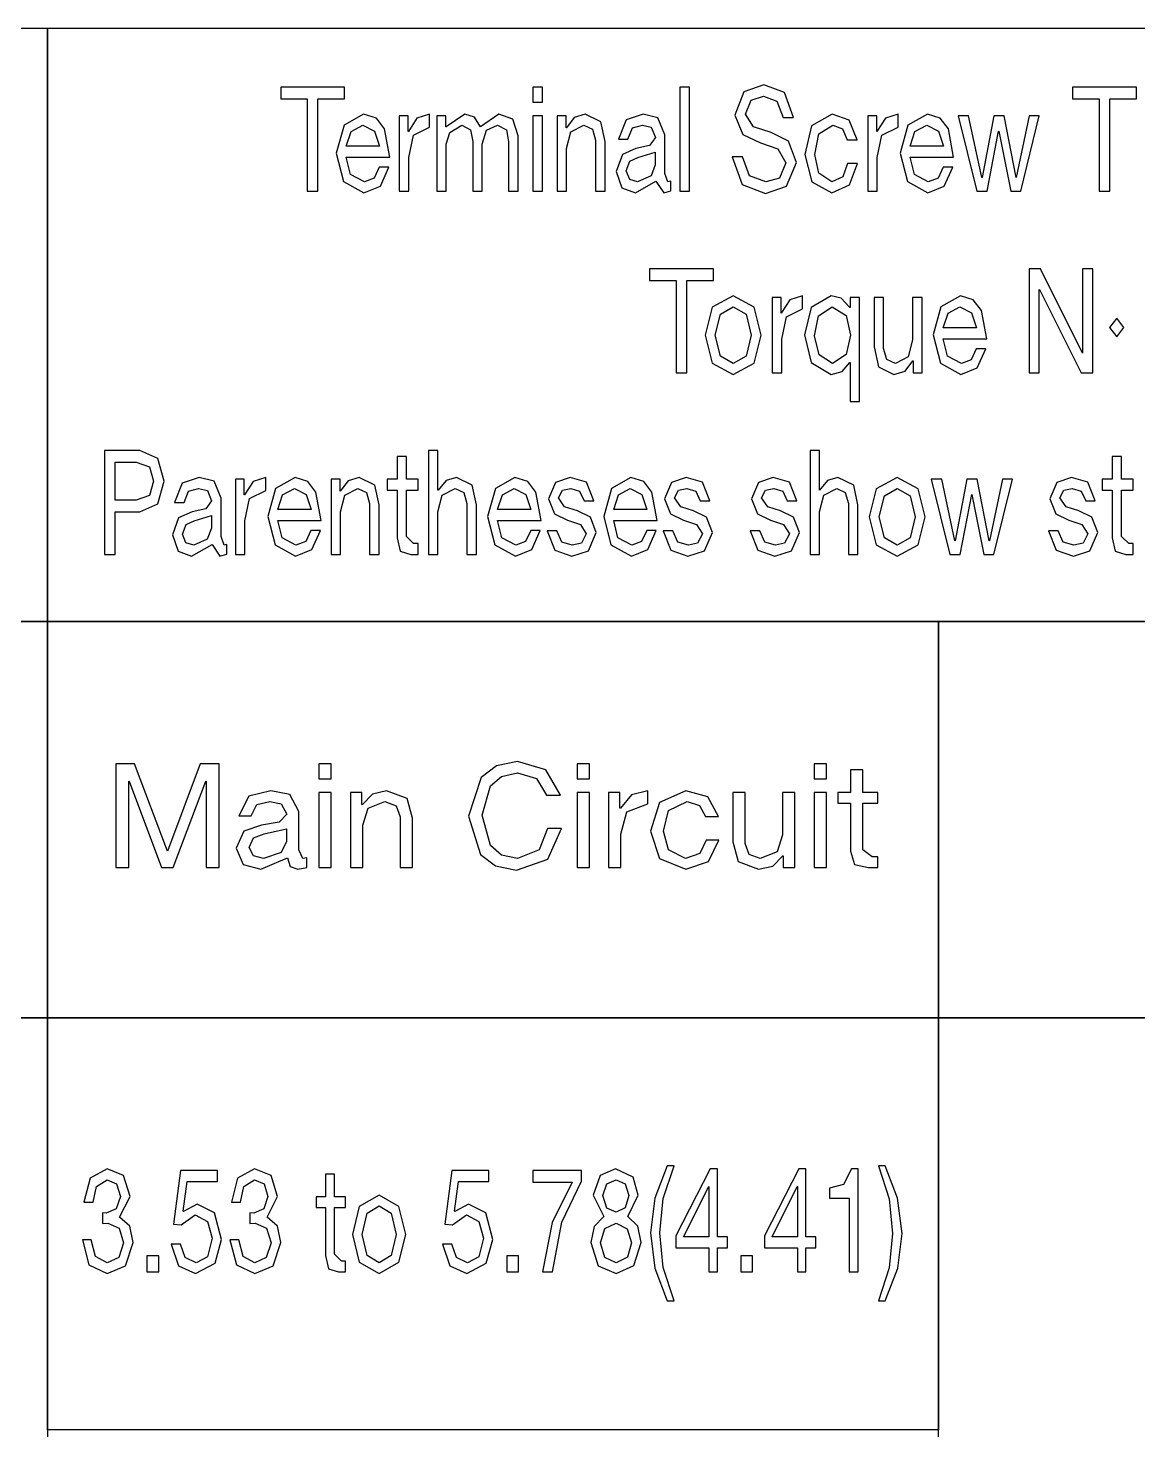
# Model space of a CAD drawing. Extents: x -212 to 220, y 7 to 294.
# Drawn here: x 157.04 to 178.59, y 120.68 to 147.9 of the extents above; entities that cross this region are included whole.
import ezdxf

# ---------------------------------------------------------------- set-up
doc = ezdxf.new("R2010")
doc.units = 0

msp = doc.modelspace()

# ---------------------------------------------------------------- linework, layer by layer
at = {"layer": '1'}
for p, q in [((122.817549, 147.898229), (157.417564, 147.898229)), ((140.118, 147.898), (157.417831, 147.898)), ((157.417564, 147.898229), (157.417564, 136.37618)), ((157.417564, 147.898229), (192.017579, 147.898229)), ((157.417564, 136.37618), (157.417564, 147.898229)), ((157.418, 147.898), (174.717831, 147.898)), ((174.718, 147.898), (192.017831, 147.898)), ((157.418, 144.076), (157.418, 147.810145)), ((163.184593, 146.751071), (161.944362, 146.751071)), ((161.944362, 146.751071), (161.944362, 146.523694)), ((163.184593, 146.523694), (163.184593, 146.751071)), ((167.025177, 146.751071), (166.839143, 146.751071)), ((166.839143, 146.751071), (166.839143, 146.457548)), ((167.025177, 146.457548), (167.025177, 146.751071)), ((169.882878, 146.751071), (169.696843, 146.751071)), ((169.696843, 146.751071), (169.696843, 144.733622)), ((169.882878, 144.733622), (169.882878, 146.751071)), ((171.324647, 146.796546), (170.938108, 146.656503)), ((171.725139, 146.6441), (171.324647, 146.796546)), ((178.557265, 146.751071), (177.317033, 146.751071)), ((177.317033, 146.751071), (177.317033, 146.523694)), ((178.557265, 146.523694), (178.557265, 146.751071)), ((161.944362, 146.523694), (162.461125, 146.523694)), ((162.461125, 146.523694), (162.461125, 144.733622)), ((162.66783, 144.733622), (162.66783, 146.523694)), ((162.66783, 146.523694), (163.184593, 146.523694)), ((166.839143, 146.457548), (167.025177, 146.457548)), ((170.938108, 146.656503), (170.762409, 146.209501)), ((170.969114, 146.226038), (171.077634, 146.498889)), ((171.077634, 146.498889), (171.316379, 146.573304)), ((171.316379, 146.573304), (171.579928, 146.475118)), ((171.579928, 146.475118), (171.700851, 146.159892)), ((171.899288, 146.159892), (171.725139, 146.6441)), ((177.317033, 146.523694), (177.833796, 146.523694)), ((177.833796, 146.523694), (177.833796, 144.733622)), ((178.040501, 144.733622), (178.040501, 146.523694)), ((178.040501, 146.523694), (178.557265, 146.523694)), ((163.553562, 146.226038), (163.174258, 146.010547)), ((163.801609, 146.145552), (163.553562, 146.226038)), ((164.418624, 146.192965), (164.244991, 146.192965)), ((164.244991, 146.192965), (164.244991, 144.733622)), ((164.418624, 145.88704), (164.418624, 146.192965)), ((164.836169, 146.226038), (164.589156, 146.146456)), ((164.836169, 145.973857), (164.836169, 146.226038)), ((165.151394, 146.192965), (164.977762, 146.192965)), ((164.977762, 146.192965), (164.977762, 144.733622)), ((165.151394, 145.977991), (165.151394, 146.192965)), ((165.519329, 146.226038), (165.155528, 145.977991)), ((165.706398, 146.168677), (165.519329, 146.226038)), ((166.180786, 146.226038), (165.825253, 145.977991)), ((166.450537, 146.128369), (166.180786, 146.226038)), ((167.025177, 146.192965), (166.839143, 146.192965)), ((166.839143, 146.192965), (166.839143, 144.733622)), ((167.025177, 144.733622), (167.025177, 146.192965)), ((167.487163, 146.192965), (167.313531, 146.192965)), ((167.313531, 146.192965), (167.313531, 144.733622)), ((167.487163, 145.961455), (167.487163, 146.192965)), ((167.855099, 146.226038), (167.642193, 146.161959)), ((168.161023, 146.07721), (167.855099, 146.226038)), ((168.980609, 146.226038), (168.650914, 146.118551)), ((169.267413, 146.154208), (168.980609, 146.226038)), ((170.762409, 146.209501), (170.918988, 145.829163)), ((171.124143, 145.981608), (170.969114, 146.226038)), ((172.650661, 146.226038), (172.252754, 145.999695)), ((172.97984, 146.106149), (172.650661, 146.226038)), ((173.515723, 146.192965), (173.342091, 146.192965)), ((173.342091, 146.192965), (173.342091, 144.733622)), ((173.515723, 145.88704), (173.515723, 146.192965)), ((173.933268, 146.226038), (173.686255, 146.146456)), ((173.933268, 145.973857), (173.933268, 146.226038)), ((174.501707, 146.226038), (174.122403, 146.010547)), ((174.749753, 146.145552), (174.501707, 146.226038)), ((175.300623, 146.192965), (175.098052, 146.192965)), ((175.098052, 146.192965), (175.457719, 144.733622)), ((175.556937, 144.998206), (175.300623, 146.192965)), ((175.788447, 146.192965), (175.561071, 144.998206)), ((175.991018, 146.192965), (175.788447, 146.192965)), ((176.222528, 144.998206), (175.991018, 146.192965)), ((176.478843, 146.192965), (176.226663, 144.998206)), ((176.313479, 144.733622), (176.673146, 146.192965)), ((176.673146, 146.192965), (176.478843, 146.192965)), ((163.174258, 146.010547), (163.024397, 145.469495)), ((163.311717, 145.892208), (163.54116, 146.015198)), ((163.54116, 146.015198), (163.767502, 145.895309)), ((163.959738, 145.941818), (163.801609, 146.145552)), ((164.062057, 145.390947), (163.959738, 145.941818)), ((164.589156, 146.146456), (164.422758, 145.88704)), ((164.521977, 145.817794), (164.836169, 145.973857)), ((165.155528, 145.977991), (165.151394, 145.977991)), ((165.228392, 145.871021), (165.461452, 146.015198)), ((165.461452, 146.015198), (165.628883, 145.923731)), ((165.628883, 145.923731), (165.672291, 145.692737)), ((165.825253, 145.977991), (165.706398, 146.168677)), ((165.858326, 145.643128), (165.938425, 145.914429)), ((165.938425, 145.914429), (166.151848, 146.015198)), ((166.151848, 146.015198), (166.325997, 145.92063)), ((166.325997, 145.92063), (166.366821, 145.692737)), ((166.552856, 145.804358), (166.450537, 146.128369)), ((167.491298, 145.961455), (167.487163, 145.961455)), ((167.642193, 146.161959), (167.491298, 145.961455)), ((167.579148, 145.884973), (167.830294, 146.015198)), ((167.830294, 146.015198), (167.996692, 145.9351)), ((167.996692, 145.9351), (168.05767, 145.721676)), ((168.243705, 145.692737), (168.161023, 146.07721)), ((168.650914, 146.118551), (168.501053, 145.738212)), ((168.687088, 145.738212), (168.771837, 145.95732)), ((168.771837, 145.95732), (168.968207, 146.015198)), ((168.968207, 146.015198), (169.137705, 145.972307)), ((169.137705, 145.972307), (169.220387, 145.771285)), ((169.402288, 145.825029), (169.267413, 146.154208)), ((171.465207, 145.870504), (171.124143, 145.981608)), ((171.700851, 146.159892), (171.899288, 146.159892)), ((172.252754, 145.999695), (172.121496, 145.44469)), ((172.390729, 145.841565), (172.667198, 146.015198)), ((172.667198, 146.015198), (172.852199, 145.938717)), ((172.852199, 145.938717), (172.944183, 145.72581)), ((173.138486, 145.72581), (172.97984, 146.106149)), ((173.686255, 146.146456), (173.519857, 145.88704)), ((173.619076, 145.817794), (173.933268, 145.973857)), ((174.122403, 146.010547), (173.972542, 145.469495)), ((174.259862, 145.892208), (174.489305, 146.015198)), ((174.489305, 146.015198), (174.715647, 145.895309)), ((174.907883, 145.941818), (174.749753, 146.145552)), ((175.010202, 145.390947), (174.907883, 145.941818)), ((163.2187, 145.601787), (163.311717, 145.892208)), ((163.767502, 145.895309), (163.86362, 145.601787)), ((164.422758, 145.88704), (164.418624, 145.88704)), ((164.431026, 145.382678), (164.521977, 145.817794)), ((165.159662, 145.643128), (165.228392, 145.871021)), ((165.159662, 144.733622), (165.159662, 145.643128)), ((165.672291, 145.692737), (165.672291, 144.733622)), ((165.858326, 144.733622), (165.858326, 145.643128)), ((166.366821, 145.692737), (166.366821, 144.733622)), ((166.552856, 144.733622), (166.552856, 145.804358)), ((167.495432, 145.556311), (167.579148, 145.884973)), ((168.05767, 145.721676), (168.05767, 144.733622)), ((168.243705, 144.733622), (168.243705, 145.692737)), ((168.501053, 145.738212), (168.687088, 145.738212)), ((169.220387, 145.771285), (169.106183, 145.617289)), ((169.402288, 145.076754), (169.402288, 145.825029)), ((170.918988, 145.829163), (171.258501, 145.672067)), ((171.258501, 145.672067), (171.599565, 145.553211)), ((171.80627, 145.698421), (171.465207, 145.870504)), ((171.961299, 145.287594), (171.80627, 145.698421)), ((172.315799, 145.44469), (172.390729, 145.841565)), ((172.944183, 145.72581), (173.138486, 145.72581)), ((173.519857, 145.88704), (173.515723, 145.88704)), ((173.528125, 145.382678), (173.619076, 145.817794)), ((174.166844, 145.601787), (174.259862, 145.892208)), ((174.715647, 145.895309), (174.811765, 145.601787)), ((175.66029, 144.733622), (175.883532, 145.895309)), ((175.883532, 145.895309), (175.887666, 145.895309)), ((175.887666, 145.895309), (176.119176, 144.733622)), ((163.024397, 145.469495), (163.16444, 144.917591)), ((163.86362, 145.601787), (163.2187, 145.601787)), ((163.301382, 145.0566), (163.2187, 145.390947)), ((163.2187, 145.390947), (164.062057, 145.390947)), ((164.431026, 144.733622), (164.431026, 145.382678)), ((167.495432, 144.733622), (167.495432, 145.556311)), ((168.578568, 145.440039), (168.459712, 145.109827)), ((168.84005, 145.556311), (168.578568, 145.440039)), ((168.722744, 145.313949), (168.881391, 145.386813)), ((169.106183, 145.617289), (168.84005, 145.556311)), ((168.881391, 145.386813), (169.216253, 145.486031)), ((169.216253, 145.486031), (169.216253, 145.242119)), ((170.911237, 145.399215), (170.7128, 145.399215)), ((170.7128, 145.399215), (170.903485, 144.857129)), ((171.048179, 145.028178), (170.911237, 145.399215)), ((171.599565, 145.553211), (171.754594, 145.279326)), ((172.121496, 145.44469), (172.255338, 144.909839)), ((172.392796, 145.077271), (172.315799, 145.44469)), ((173.528125, 144.733622), (173.528125, 145.382678)), ((173.972542, 145.469495), (174.112585, 144.917591)), ((174.811765, 145.601787), (174.166844, 145.601787)), ((174.249527, 145.0566), (174.166844, 145.390947)), ((174.166844, 145.390947), (175.010202, 145.390947)), ((163.859486, 145.196643), (163.761301, 144.982703)), ((164.045521, 145.196643), (163.859486, 145.196643)), ((163.87964, 144.827674), (164.045521, 145.196643)), ((168.459712, 145.109827), (168.568232, 144.795117)), ((168.654015, 145.126363), (168.722744, 145.313949)), ((168.721711, 144.959965), (168.654015, 145.126363)), ((169.216253, 145.242119), (169.136155, 145.027145)), ((171.754594, 145.279326), (171.627987, 144.985287)), ((171.764929, 144.824573), (171.961299, 145.287594)), ((172.952451, 145.266923), (172.858401, 145.006991)), ((173.14262, 145.266923), (172.952451, 145.266923)), ((172.986041, 144.850411), (173.14262, 145.266923)), ((174.807631, 145.196643), (174.709446, 144.982703)), ((174.993666, 145.196643), (174.807631, 145.196643)), ((174.827785, 144.827674), (174.993666, 145.196643)), ((163.16444, 144.917591), (163.561831, 144.700549)), ((163.570099, 144.911389), (163.301382, 145.0566)), ((163.561831, 144.700549), (163.87964, 144.827674)), ((163.761301, 144.982703), (163.570099, 144.911389)), ((168.873123, 144.911389), (168.721711, 144.959965)), ((168.831782, 144.700549), (169.228656, 144.923792)), ((169.136155, 145.027145), (168.873123, 144.911389)), ((169.228656, 144.923792), (169.381617, 144.700549)), ((169.460166, 144.911389), (169.402288, 145.076754)), ((169.518043, 144.923792), (169.460166, 144.911389)), ((169.518043, 144.737757), (169.518043, 144.923792)), ((170.903485, 144.857129), (171.35772, 144.684013)), ((171.361854, 144.911389), (171.048179, 145.028178)), ((171.35772, 144.684013), (171.764929, 144.824573)), ((171.627987, 144.985287), (171.361854, 144.911389)), ((172.255338, 144.909839), (172.646527, 144.700549)), ((172.646527, 144.911389), (172.392796, 145.077271)), ((172.858401, 145.006991), (172.646527, 144.911389)), ((172.646527, 144.700549), (172.986041, 144.850411)), ((174.112585, 144.917591), (174.509975, 144.700549)), ((174.518243, 144.911389), (174.249527, 145.0566)), ((174.509975, 144.700549), (174.827785, 144.827674)), ((174.709446, 144.982703), (174.518243, 144.911389)), ((175.561071, 144.998206), (175.556937, 144.998206)), ((176.226663, 144.998206), (176.222528, 144.998206)), ((162.461125, 144.733622), (162.66783, 144.733622)), ((164.244991, 144.733622), (164.431026, 144.733622)), ((164.977762, 144.733622), (165.159662, 144.733622)), ((165.672291, 144.733622), (165.858326, 144.733622)), ((166.366821, 144.733622), (166.552856, 144.733622)), ((166.839143, 144.733622), (167.025177, 144.733622)), ((167.313531, 144.733622), (167.495432, 144.733622)), ((168.05767, 144.733622), (168.243705, 144.733622)), ((168.568232, 144.795117), (168.831782, 144.700549)), ((169.381617, 144.700549), (169.518043, 144.737757)), ((169.696843, 144.733622), (169.882878, 144.733622)), ((173.342091, 144.733622), (173.528125, 144.733622)), ((175.457719, 144.733622), (175.66029, 144.733622)), ((176.119176, 144.733622), (176.313479, 144.733622)), ((177.833796, 144.733622), (178.040501, 144.733622)), ((157.418, 136.464), (157.418, 144.075869)), ((170.344864, 143.223637), (169.104632, 143.223637)), ((169.104632, 143.223637), (169.104632, 142.996261)), ((170.344864, 142.996261), (170.344864, 143.223637)), ((176.69485, 143.223637), (176.475742, 143.223637)), ((176.475742, 143.223637), (176.475742, 141.206189)), ((177.509269, 141.586527), (176.69485, 143.223637)), ((177.711841, 143.223637), (177.513404, 143.223637)), ((177.513404, 143.223637), (177.513404, 141.586527)), ((177.711841, 141.206189), (177.711841, 143.223637)), ((169.104632, 142.996261), (169.621396, 142.996261)), ((169.621396, 142.996261), (169.621396, 141.206189)), ((169.828101, 141.206189), (169.828101, 142.996261)), ((169.828101, 142.996261), (170.344864, 142.996261)), ((170.73037, 142.698604), (170.324194, 142.477429)), ((171.136545, 142.477429), (170.73037, 142.698604)), ((171.659509, 142.665531), (171.485876, 142.665531)), ((171.485876, 142.665531), (171.485877, 141.206189)), ((171.659509, 142.359607), (171.659509, 142.665531)), ((172.077054, 142.698604), (171.830041, 142.619023)), ((172.077054, 142.446423), (172.077054, 142.698604)), ((172.62999, 142.698604), (172.245002, 142.473812)), ((172.824293, 142.650028), (172.62999, 142.698604)), ((172.993792, 142.471228), (172.824293, 142.650028)), ((173.183961, 142.665531), (172.997926, 142.665531)), ((172.997926, 142.665531), (172.997926, 142.471228)), ((173.183961, 140.648083), (173.183961, 142.665531)), ((173.649048, 142.665531), (173.467147, 142.665531)), ((173.467147, 142.665531), (173.467147, 141.706417)), ((173.649048, 141.677478), (173.649048, 142.665531)), ((174.397321, 142.665531), (174.211286, 142.665531)), ((174.211286, 142.665531), (174.211286, 141.842843)), ((174.397322, 141.206189), (174.397321, 142.665531)), ((175.143527, 142.698604), (174.764223, 142.483114)), ((175.391573, 142.618118), (175.143527, 142.698604)), ((176.670046, 141.206189), (176.670046, 142.822628)), ((176.670046, 142.822628), (176.67418, 142.822628)), ((176.67418, 142.822628), (177.484465, 141.206189)), ((170.324194, 142.477429), (170.184668, 141.933793)), ((170.481806, 142.344104), (170.73037, 142.487764)), ((170.73037, 142.487764), (170.978933, 142.344104)), ((171.276072, 141.933793), (171.136545, 142.477429)), ((171.830041, 142.619023), (171.663644, 142.359607)), ((171.762862, 142.29036), (172.077054, 142.446423)), ((172.245002, 142.473812), (172.117361, 141.942061)), ((172.386595, 142.311548), (172.650661, 142.487764)), ((172.650661, 142.487764), (172.922996, 142.319299)), ((172.997926, 142.471228), (172.993792, 142.471228)), ((174.764223, 142.483114), (174.614361, 141.942061)), ((174.901682, 142.364775), (175.131125, 142.487764)), ((175.131125, 142.487764), (175.357467, 142.367875)), ((175.549703, 142.414384), (175.391573, 142.618118)), ((175.652022, 141.863513), (175.549703, 142.414384)), ((170.378971, 141.933793), (170.481806, 142.344104)), ((170.978933, 142.344104), (171.081768, 141.933793)), ((171.663644, 142.359607), (171.659509, 142.359607)), ((171.671912, 141.855245), (171.762862, 142.29036)), ((172.311665, 141.921391), (172.386595, 142.311548)), ((172.922996, 142.319299), (173.006194, 141.933793)), ((174.808664, 142.074353), (174.901682, 142.364775)), ((175.357467, 142.367875), (175.453585, 142.074353)), ((178.176927, 142.264522), (178.036367, 142.082621)), ((178.317486, 142.082621), (178.176927, 142.264522)), ((170.184668, 141.933793), (170.324194, 141.393774)), ((170.184668, 141.933793), (170.184668, 141.933793)), ((170.481806, 141.527099), (170.378971, 141.933793)), ((170.378971, 141.933793), (170.378971, 141.933793)), ((171.081768, 141.933793), (170.978933, 141.527099)), ((171.136545, 141.393774), (171.276072, 141.933793)), ((171.671912, 141.206189), (171.671912, 141.855245)), ((172.117361, 141.942061), (172.245519, 141.402559)), ((172.396931, 141.550354), (172.311665, 141.921391)), ((172.311665, 141.921391), (172.311665, 141.921391)), ((173.006194, 141.933793), (172.925579, 141.556555)), ((174.211286, 141.842843), (174.129638, 141.51418)), ((174.614361, 141.942061), (174.754405, 141.390157)), ((175.453585, 142.074353), (174.808664, 142.074353)), ((174.891347, 141.529167), (174.808664, 141.863513)), ((174.808664, 141.863513), (175.652022, 141.863513)), ((178.036367, 142.082621), (178.181061, 141.904854)), ((178.036367, 142.082621), (178.036367, 142.082621)), ((178.181061, 141.904854), (178.317486, 142.082621)), ((172.925579, 141.556555), (172.658929, 141.383956)), ((173.467147, 141.706417), (173.549313, 141.321944)), ((173.710543, 141.464054), (173.649048, 141.677478)), ((175.449451, 141.66921), (175.351266, 141.455269)), ((175.635485, 141.66921), (175.449451, 141.66921)), ((175.469604, 141.30024), (175.635485, 141.66921)), ((177.513404, 141.586527), (177.509269, 141.586527)), ((170.324194, 141.393774), (170.73037, 141.173116)), ((170.73037, 141.383956), (170.481806, 141.527099)), ((170.978933, 141.527099), (170.73037, 141.383956)), ((170.73037, 141.173116), (171.136545, 141.393774)), ((172.245519, 141.402559), (172.634125, 141.173116)), ((172.658929, 141.383956), (172.396931, 141.550354)), ((172.848065, 141.22841), (172.993792, 141.404626)), ((172.993792, 141.404626), (172.997926, 141.404626)), ((172.997926, 141.404626), (172.997926, 140.648083)), ((173.549313, 141.321944), (173.851619, 141.173116)), ((173.880558, 141.383956), (173.710543, 141.464054)), ((174.129638, 141.51418), (173.880558, 141.383956)), ((174.066593, 141.237195), (174.219555, 141.437699)), ((174.219555, 141.437699), (174.223689, 141.437699)), ((174.223689, 141.437699), (174.223689, 141.206189)), ((174.754405, 141.390157), (175.151795, 141.173116)), ((175.160063, 141.383956), (174.891347, 141.529167)), ((175.151795, 141.173116), (175.469604, 141.30024)), ((175.351266, 141.455269), (175.160063, 141.383956)), ((169.621396, 141.206189), (169.828101, 141.206189)), ((171.485877, 141.206189), (171.671912, 141.206189)), ((172.634125, 141.173116), (172.848065, 141.22841)), ((173.851619, 141.173116), (174.066593, 141.237195)), ((174.223689, 141.206189), (174.397322, 141.206189)), ((176.475742, 141.206189), (176.670046, 141.206189)), ((177.484465, 141.206189), (177.711841, 141.206189)), ((172.997926, 140.648083), (173.183961, 140.648083)), ((159.208617, 139.696203), (158.52649, 139.696203)), ((158.52649, 139.696203), (158.52649, 137.678755)), ((159.56105, 139.538073), (159.208617, 139.696203)), ((164.998432, 139.696203), (164.816531, 139.696203)), ((164.816531, 139.696203), (164.816532, 137.678755)), ((164.998432, 138.923124), (164.998432, 139.696203)), ((172.404682, 139.696192), (172.222781, 139.696192)), ((172.222781, 139.696192), (172.222781, 137.678744)), ((172.404682, 138.923113), (172.404682, 139.696192)), ((158.733195, 139.468827), (159.138338, 139.468827)), ((158.733195, 138.72882), (158.733195, 139.468827)), ((159.138338, 139.468827), (159.394652, 139.374776)), ((159.68404, 139.100891), (159.56105, 139.538073)), ((164.388652, 139.576314), (164.202617, 139.576314)), ((164.202617, 139.576314), (164.202617, 139.138098)), ((164.388652, 139.138098), (164.388652, 139.576314)), ((178.272011, 139.576303), (178.085976, 139.576303)), ((178.085976, 139.576303), (178.085976, 139.138087)), ((178.272011, 139.138087), (178.272011, 139.576303)), ((159.394652, 139.374776), (159.477334, 139.100891)), ((160.3641, 139.171171), (160.034405, 139.063684)), ((160.650904, 139.099341), (160.3641, 139.171171)), ((161.23743, 139.138098), (161.063797, 139.138098)), ((161.063797, 139.138098), (161.063797, 137.678755)), ((161.23743, 138.832173), (161.23743, 139.138098)), ((161.654974, 139.171171), (161.407962, 139.09159)), ((161.654974, 138.91899), (161.654974, 139.171171)), ((162.223414, 139.171171), (161.84411, 138.95568)), ((162.47146, 139.090685), (162.223414, 139.171171)), ((163.097777, 139.138098), (162.924145, 139.138098)), ((162.924145, 139.138098), (162.924145, 137.678755)), ((163.097777, 138.906588), (163.097777, 139.138098)), ((163.252806, 139.107092), (163.101911, 138.906588)), ((163.465713, 139.171171), (163.252806, 139.107092)), ((163.771636, 139.022343), (163.465713, 139.171171)), ((164.202617, 139.138098), (164.012448, 139.138098)), ((164.012448, 139.138098), (164.012448, 138.927258)), ((164.611893, 139.138098), (164.388652, 139.138098)), ((164.611893, 138.927258), (164.611893, 139.138098)), ((165.153978, 139.11381), (165.002566, 138.923124)), ((165.358099, 139.171171), (165.153978, 139.11381)), ((165.664023, 139.022343), (165.358099, 139.171171)), ((166.491878, 139.171171), (166.112574, 138.95568)), ((166.739924, 139.090685), (166.491878, 139.171171)), ((167.563645, 139.171171), (167.278391, 139.074536)), ((167.879904, 139.07712), (167.563645, 139.171171)), ((168.744965, 139.17116), (168.365661, 138.955669)), ((168.993012, 139.090674), (168.744965, 139.17116)), ((169.817765, 139.17116), (169.532512, 139.074525)), ((170.134025, 139.077109), (169.817765, 139.17116)), ((171.507581, 139.17116), (171.222328, 139.074525)), ((171.823841, 139.077109), (171.507581, 139.17116)), ((172.560228, 139.113799), (172.408816, 138.923113)), ((172.764349, 139.17116), (172.560228, 139.113799)), ((173.070273, 139.022332), (172.764349, 139.17116)), ((173.914664, 139.17116), (173.508488, 138.949985)), ((174.32084, 138.949985), (173.914664, 139.17116)), ((174.777658, 139.138087), (174.575087, 139.138087)), ((174.575087, 139.138087), (174.934754, 137.678744)), ((175.033972, 137.943328), (174.777658, 139.138087)), ((175.265483, 139.138087), (175.038107, 137.943328)), ((175.468054, 139.138087), (175.265483, 139.138087)), ((175.699564, 137.943328), (175.468054, 139.138087)), ((175.955879, 139.138087), (175.703698, 137.943328)), ((175.790515, 137.678744), (176.150182, 139.138087)), ((176.150182, 139.138087), (175.955879, 139.138087)), ((177.30153, 139.17116), (177.016277, 139.074525)), ((177.61779, 139.077109), (177.30153, 139.17116)), ((178.085976, 139.138087), (177.895808, 139.138087)), ((177.895808, 139.138087), (177.895808, 138.927247)), ((178.495253, 139.138087), (178.272011, 139.138087)), ((178.495253, 138.927247), (178.495253, 139.138087)), ((159.477334, 139.100891), (159.394652, 138.821838)), ((159.56105, 138.660091), (159.68404, 139.100891)), ((160.034405, 139.063684), (159.884544, 138.683345)), ((160.070578, 138.683345), (160.155328, 138.902453)), ((160.155328, 138.902453), (160.351698, 138.960331)), ((160.351698, 138.960331), (160.521196, 138.917439)), ((160.521196, 138.917439), (160.603878, 138.716418)), ((160.785779, 138.770161), (160.650904, 139.099341)), ((161.407962, 139.09159), (161.241564, 138.832173)), ((161.340782, 138.762927), (161.654974, 138.91899)), ((161.84411, 138.95568), (161.694248, 138.414628)), ((161.888551, 138.54692), (161.981569, 138.837341)), ((161.981569, 138.837341), (162.211012, 138.960331)), ((162.211012, 138.960331), (162.437354, 138.840441)), ((162.437354, 138.840441), (162.533472, 138.54692)), ((162.62959, 138.88695), (162.47146, 139.090685)), ((162.731909, 138.336079), (162.62959, 138.88695)), ((163.101911, 138.906588), (163.097777, 138.906588)), ((163.189761, 138.830106), (163.440908, 138.960331)), ((163.440908, 138.960331), (163.607306, 138.880232)), ((163.607306, 138.880232), (163.668284, 138.666809)), ((163.854318, 138.63787), (163.771636, 139.022343)), ((164.012448, 138.927258), (164.202617, 138.927258)), ((164.202617, 138.927258), (164.202617, 137.997082)), ((164.388652, 138.021887), (164.388652, 138.927258)), ((164.388652, 138.927258), (164.611893, 138.927258)), ((165.002566, 138.923124), (164.998432, 138.923124)), ((165.082148, 138.830106), (165.333295, 138.960331)), ((165.333295, 138.960331), (165.499693, 138.880232)), ((165.499693, 138.880232), (165.560671, 138.666809)), ((165.746705, 138.63787), (165.664023, 139.022343)), ((166.112574, 138.95568), (165.962712, 138.414628)), ((166.157015, 138.54692), (166.250033, 138.837341)), ((166.250033, 138.837341), (166.479476, 138.960331)), ((166.479476, 138.960331), (166.705818, 138.840441)), ((166.705818, 138.840441), (166.801936, 138.54692)), ((166.898054, 138.88695), (166.739924, 139.090685)), ((167.000373, 138.336079), (166.898054, 138.88695)), ((167.278391, 139.074536), (167.141966, 138.757759)), ((167.336269, 138.774296), (167.4143, 138.923124)), ((167.4143, 138.923124), (167.576047, 138.960331)), ((167.576047, 138.960331), (167.748129, 138.908138)), ((167.748129, 138.908138), (167.836496, 138.716418)), ((168.02253, 138.716418), (167.879904, 139.07712)), ((168.365661, 138.955669), (168.2158, 138.414617)), ((168.410103, 138.546909), (168.503121, 138.83733)), ((168.503121, 138.83733), (168.732563, 138.96032)), ((168.732563, 138.96032), (168.958905, 138.84043)), ((168.958905, 138.84043), (169.055023, 138.546909)), ((169.151141, 138.886939), (168.993012, 139.090674)), ((169.25346, 138.336068), (169.151141, 138.886939)), ((169.532512, 139.074525), (169.396087, 138.757748)), ((169.59039, 138.774285), (169.668421, 138.923113)), ((169.668421, 138.923113), (169.830168, 138.96032)), ((169.830168, 138.96032), (170.00225, 138.908127)), ((170.00225, 138.908127), (170.090617, 138.716407)), ((170.276651, 138.716407), (170.134025, 139.077109)), ((171.222328, 139.074525), (171.085902, 138.757748)), ((171.280205, 138.774285), (171.358237, 138.923113)), ((171.358237, 138.923113), (171.519984, 138.96032)), ((171.519984, 138.96032), (171.692066, 138.908127)), ((171.692066, 138.908127), (171.780432, 138.716407)), ((171.966467, 138.716407), (171.823841, 139.077109)), ((172.408816, 138.923113), (172.404682, 138.923113)), ((172.488398, 138.830095), (172.739545, 138.96032)), ((172.739545, 138.96032), (172.905942, 138.880221)), ((172.905942, 138.880221), (172.96692, 138.666798)), ((173.152955, 138.637859), (173.070273, 139.022332)), ((173.508488, 138.949985), (173.368962, 138.406349)), ((173.666101, 138.816659), (173.914664, 138.96032)), ((173.914664, 138.96032), (174.163227, 138.816659)), ((174.460366, 138.406349), (174.32084, 138.949985)), ((175.137325, 137.678744), (175.360567, 138.840431)), ((175.360567, 138.840431), (175.364702, 138.840431)), ((175.364702, 138.840431), (175.596211, 137.678744)), ((177.016277, 139.074525), (176.879851, 138.757748)), ((177.074154, 138.774285), (177.152185, 138.923113)), ((177.152185, 138.923113), (177.313932, 138.96032)), ((177.313932, 138.96032), (177.486014, 138.908127)), ((177.486014, 138.908127), (177.574381, 138.716407)), ((177.760416, 138.716407), (177.61779, 139.077109)), ((177.895808, 138.927247), (178.085976, 138.927247)), ((178.085976, 138.927247), (178.085976, 137.997071)), ((178.272011, 138.021876), (178.272011, 138.927247)), ((178.272011, 138.927247), (178.495253, 138.927247)), ((159.138338, 138.72882), (158.733195, 138.72882)), ((159.394652, 138.821838), (159.138338, 138.72882)), ((159.208617, 138.501444), (159.56105, 138.660091)), ((159.884544, 138.683345), (160.070578, 138.683345)), ((160.489673, 138.562422), (160.22354, 138.501444)), ((160.603878, 138.716418), (160.489673, 138.562422)), ((160.785779, 138.021887), (160.785779, 138.770161)), ((161.241564, 138.832173), (161.23743, 138.832173)), ((161.249832, 138.327811), (161.340782, 138.762927)), ((163.106045, 138.501444), (163.189761, 138.830106)), ((163.668284, 138.666809), (163.668284, 137.678755)), ((163.854318, 137.678755), (163.854318, 138.63787)), ((164.998432, 138.501444), (165.082148, 138.830106)), ((165.560671, 138.666809), (165.560671, 137.678755)), ((165.746705, 137.678755), (165.746705, 138.63787)), ((167.141966, 138.757759), (167.257721, 138.465787)), ((167.456675, 138.603247), (167.336269, 138.774296)), ((167.704204, 138.522115), (167.456675, 138.603247)), ((167.836496, 138.716418), (168.02253, 138.716418)), ((169.396087, 138.757748), (169.511842, 138.465776)), ((169.710796, 138.603236), (169.59039, 138.774285)), ((169.958325, 138.522104), (169.710796, 138.603236)), ((170.090617, 138.716407), (170.276651, 138.716407)), ((171.085902, 138.757748), (171.201657, 138.465776)), ((171.400611, 138.603236), (171.280205, 138.774285)), ((171.648141, 138.522104), (171.400611, 138.603236)), ((171.780432, 138.716407), (171.966467, 138.716407)), ((172.404682, 138.501433), (172.488398, 138.830095)), ((172.96692, 138.666798), (172.96692, 137.678744)), ((173.152955, 137.678744), (173.152955, 138.637859)), ((173.563265, 138.406349), (173.666101, 138.816659)), ((174.163227, 138.816659), (174.266063, 138.406349)), ((176.879851, 138.757748), (176.995606, 138.465776)), ((177.19456, 138.603236), (177.074154, 138.774285)), ((177.44209, 138.522104), (177.19456, 138.603236)), ((177.574381, 138.716407), (177.760416, 138.716407)), ((158.733195, 137.678755), (158.733195, 138.501444)), ((158.733195, 138.501444), (159.208617, 138.501444)), ((159.962058, 138.385172), (159.843203, 138.05496)), ((160.22354, 138.501444), (159.962058, 138.385172)), ((160.106235, 138.259082), (160.264881, 138.331945)), ((160.264881, 138.331945), (160.599744, 138.431164)), ((160.599744, 138.431164), (160.599744, 138.187252)), ((161.249832, 137.678755), (161.249832, 138.327811)), ((161.694248, 138.414628), (161.834291, 137.862723)), ((162.533472, 138.54692), (161.888551, 138.54692)), ((161.971233, 138.001733), (161.888551, 138.336079)), ((161.888551, 138.336079), (162.731909, 138.336079)), ((163.106045, 137.678755), (163.106045, 138.501444)), ((164.998432, 137.678755), (164.998432, 138.501444)), ((165.962712, 138.414628), (166.102756, 137.862723)), ((166.801936, 138.54692), (166.157015, 138.54692)), ((166.239697, 138.001733), (166.157015, 138.336079)), ((166.157015, 138.336079), (167.000373, 138.336079)), ((167.257721, 138.465787), (167.509901, 138.344348)), ((167.509901, 138.344348), (167.763632, 138.259598)), ((167.957935, 138.398608), (167.704204, 138.522115)), ((168.072139, 138.104569), (167.957935, 138.398608)), ((168.2158, 138.414617), (168.355843, 137.862712)), ((169.055023, 138.546909), (168.410103, 138.546909)), ((168.492785, 138.001722), (168.410103, 138.336068)), ((168.410103, 138.336068), (169.25346, 138.336068)), ((169.511842, 138.465776), (169.764022, 138.344337)), ((169.764022, 138.344337), (170.017753, 138.259587)), ((170.212056, 138.398597), (169.958325, 138.522104)), ((170.326261, 138.104558), (170.212056, 138.398597)), ((171.201657, 138.465776), (171.453838, 138.344337)), ((171.453838, 138.344337), (171.707569, 138.259587)), ((171.901872, 138.398597), (171.648141, 138.522104)), ((172.016076, 138.104558), (171.901872, 138.398597)), ((172.404682, 137.678744), (172.404682, 138.501433)), ((173.368962, 138.406349), (173.508488, 137.86633)), ((173.368962, 138.406349), (173.368962, 138.406349)), ((173.666101, 137.999655), (173.563265, 138.406349)), ((173.563265, 138.406349), (173.563265, 138.406349)), ((174.266063, 138.406349), (174.163227, 137.999655)), ((174.32084, 137.86633), (174.460366, 138.406349)), ((176.995606, 138.465776), (177.247787, 138.344337)), ((177.247787, 138.344337), (177.501518, 138.259587)), ((177.69582, 138.398597), (177.44209, 138.522104)), ((177.810025, 138.104558), (177.69582, 138.398597)), ((159.843203, 138.05496), (159.951723, 137.74025)), ((160.037506, 138.071496), (160.106235, 138.259082)), ((160.105202, 137.905098), (160.037506, 138.071496)), ((160.599744, 138.187252), (160.519646, 137.972278)), ((160.843656, 137.856522), (160.785779, 138.021887)), ((162.529338, 138.141776), (162.431153, 137.927836)), ((162.715372, 138.141776), (162.529338, 138.141776)), ((162.549491, 137.772806), (162.715372, 138.141776)), ((164.525077, 137.889595), (164.388652, 138.021887)), ((166.797802, 138.141776), (166.699617, 137.927836)), ((166.983836, 138.141776), (166.797802, 138.141776)), ((166.817955, 137.772806), (166.983836, 138.141776)), ((167.117161, 138.137642), (167.265473, 137.756787)), ((167.303196, 138.137642), (167.117161, 138.137642)), ((167.399831, 137.916467), (167.303196, 138.137642)), ((167.763632, 138.259598), (167.877837, 138.07563)), ((167.877837, 138.07563), (167.784819, 137.896313)), ((167.919694, 137.744901), (168.072139, 138.104569)), ((169.050889, 138.141765), (168.952704, 137.927825)), ((169.236924, 138.141765), (169.050889, 138.141765)), ((169.071043, 137.772795), (169.236924, 138.141765)), ((169.371282, 138.137631), (169.519594, 137.756776)), ((169.557317, 138.137631), (169.371282, 138.137631)), ((169.653952, 137.916456), (169.557317, 138.137631)), ((170.017753, 138.259587), (170.131957, 138.075619)), ((170.131957, 138.075619), (170.03894, 137.896302)), ((170.173816, 137.74489), (170.326261, 138.104558)), ((171.061098, 138.137631), (171.209409, 137.756776)), ((171.247132, 138.137631), (171.061098, 138.137631)), ((171.343767, 137.916456), (171.247132, 138.137631)), ((171.707569, 138.259587), (171.821773, 138.075619)), ((171.821773, 138.075619), (171.728756, 137.896302)), ((171.863631, 137.74489), (172.016076, 138.104558)), ((176.855047, 138.137631), (177.003358, 137.756776)), ((177.041081, 138.137631), (176.855047, 138.137631)), ((177.137716, 137.916456), (177.041081, 138.137631)), ((177.501518, 138.259587), (177.615722, 138.075619)), ((177.615722, 138.075619), (177.522705, 137.896302)), ((177.65758, 137.74489), (177.810025, 138.104558)), ((178.408437, 137.889584), (178.272011, 138.021876)), ((160.256613, 137.856522), (160.105202, 137.905098)), ((160.215272, 137.645682), (160.612146, 137.868925)), ((160.519646, 137.972278), (160.256613, 137.856522)), ((160.612146, 137.868925), (160.765108, 137.645682)), ((160.901534, 137.868925), (160.843656, 137.856522)), ((160.901534, 137.682889), (160.901534, 137.868925)), ((161.834291, 137.862723), (162.231682, 137.645682)), ((162.23995, 137.856522), (161.971233, 138.001733)), ((162.231682, 137.645682), (162.549491, 137.772806)), ((162.431153, 137.927836), (162.23995, 137.856522)), ((164.202617, 137.997082), (164.264112, 137.73715)), ((164.611893, 137.889595), (164.525077, 137.889595)), ((164.611893, 137.678755), (164.611893, 137.889595)), ((166.102756, 137.862723), (166.500146, 137.645682)), ((166.508414, 137.856522), (166.239697, 138.001733)), ((166.500146, 137.645682), (166.817955, 137.772806)), ((166.699617, 137.927836), (166.508414, 137.856522)), ((167.265473, 137.756787), (167.596717, 137.645682)), ((167.604986, 137.856522), (167.399831, 137.916467)), ((167.596717, 137.645682), (167.919694, 137.744901)), ((167.784819, 137.896313), (167.604986, 137.856522)), ((168.355843, 137.862712), (168.753233, 137.645671)), ((168.761502, 137.856511), (168.492785, 138.001722)), ((168.753233, 137.645671), (169.071043, 137.772795)), ((168.952704, 137.927825), (168.761502, 137.856511)), ((169.519594, 137.756776), (169.850838, 137.645671)), ((169.859107, 137.856511), (169.653952, 137.916456)), ((169.850838, 137.645671), (170.173816, 137.74489)), ((170.03894, 137.896302), (169.859107, 137.856511)), ((171.209409, 137.756776), (171.540654, 137.645671)), ((171.548922, 137.856511), (171.343767, 137.916456)), ((171.540654, 137.645671), (171.863631, 137.74489)), ((171.728756, 137.896302), (171.548922, 137.856511)), ((173.508488, 137.86633), (173.914664, 137.645671)), ((173.914664, 137.856511), (173.666101, 137.999655)), ((174.163227, 137.999655), (173.914664, 137.856511)), ((173.914664, 137.645671), (174.32084, 137.86633)), ((175.038107, 137.943328), (175.033972, 137.943328)), ((175.703698, 137.943328), (175.699564, 137.943328)), ((177.003358, 137.756776), (177.334603, 137.645671)), ((177.342871, 137.856511), (177.137716, 137.916456)), ((177.334603, 137.645671), (177.65758, 137.74489)), ((177.522705, 137.896302), (177.342871, 137.856511)), ((178.085976, 137.997071), (178.147471, 137.737139)), ((178.495253, 137.889584), (178.408437, 137.889584)), ((178.495253, 137.678744), (178.495253, 137.889584)), ((158.52649, 137.678755), (158.733195, 137.678755)), ((159.951723, 137.74025), (160.215272, 137.645682)), ((160.765108, 137.645682), (160.901534, 137.682889)), ((161.063797, 137.678755), (161.249832, 137.678755)), ((162.924145, 137.678755), (163.106045, 137.678755)), ((163.668284, 137.678755), (163.854318, 137.678755)), ((164.264112, 137.73715), (164.471334, 137.678755)), ((164.471334, 137.678755), (164.611893, 137.678755)), ((164.816532, 137.678755), (164.998432, 137.678755)), ((165.560671, 137.678755), (165.746705, 137.678755)), ((172.222781, 137.678744), (172.404682, 137.678744)), ((172.96692, 137.678744), (173.152955, 137.678744)), ((174.934754, 137.678744), (175.137325, 137.678744)), ((175.596211, 137.678744), (175.790515, 137.678744)), ((178.147471, 137.737139), (178.354693, 137.678744)), ((178.354693, 137.678744), (178.495253, 137.678744)), ((157.417564, 136.37618), (122.817549, 136.37618)), ((140.117733, 136.375827), (157.417564, 136.375827)), ((140.118, 136.376), (157.417831, 136.376)), ((192.017579, 136.37618), (157.417564, 136.37618)), ((157.417564, 136.375827), (157.417564, 128.675764)), ((157.417564, 136.375827), (174.717395, 136.375827)), ((157.417564, 128.675764), (157.417564, 136.375827)), ((157.418, 136.376), (174.717831, 136.376)), ((157.418, 128.765), (157.418, 136.288675)), ((174.717395, 136.375827), (174.717395, 128.675764)), ((174.717395, 136.375827), (192.017227, 136.375827)), ((174.717395, 128.675764), (174.717395, 136.375827)), ((174.718, 136.376), (192.017831, 136.376)), ((174.718, 128.765), (174.718, 136.288675)), ((159.107489, 133.612856), (158.743688, 133.612856)), ((158.743688, 133.612856), (158.743706, 131.595412)), ((159.744142, 131.917872), (159.107489, 133.612856)), ((160.380796, 133.612856), (159.744142, 131.917872)), ((160.748731, 133.612856), (160.380796, 133.612856)), ((160.748731, 131.595412), (160.748731, 133.612856)), ((162.924321, 133.612856), (162.684542, 133.612856)), ((162.684542, 133.612856), (162.684542, 133.319334)), ((162.924321, 133.319334), (162.924321, 133.612856)), ((166.133936, 133.574873), (165.83473, 133.347239)), ((166.544762, 133.658331), (166.133936, 133.574873)), ((166.233478, 133.366489), (166.544762, 133.435089)), ((167.095116, 133.492967), (166.544762, 133.658331)), ((166.544762, 133.435089), (166.908048, 133.327086)), ((167.375718, 133.005142), (167.095116, 133.492967)), ((167.942091, 133.612856), (167.702312, 133.612856)), ((167.702312, 133.612856), (167.702312, 133.319334)), ((167.942091, 133.319334), (167.942091, 133.612856)), ((172.541283, 133.612856), (172.301504, 133.612856)), ((172.301504, 133.612856), (172.301504, 133.319334)), ((172.541283, 133.319334), (172.541283, 133.612856)), ((173.247183, 133.492967), (173.007404, 133.492967)), ((173.007404, 133.492967), (173.007404, 133.054751)), ((173.247183, 133.054751), (173.247183, 133.492967)), ((158.995888, 131.595412), (158.995888, 133.273859)), ((158.995888, 133.273859), (159.000016, 133.273859)), ((159.000016, 133.273859), (159.632534, 131.595412)), ((159.85991, 131.595412), (160.488294, 133.273859)), ((160.488294, 133.273859), (160.496549, 133.273859)), ((160.496549, 133.273859), (160.496549, 131.595412)), ((162.684542, 133.319334), (162.924321, 133.319334)), ((165.83473, 133.347239), (165.589784, 132.595866)), ((165.858502, 132.616536), (166.020249, 133.183942)), ((166.020249, 133.183942), (166.233478, 133.366489)), ((166.908048, 133.327086), (167.107001, 133.005142)), ((167.702312, 133.319334), (167.942091, 133.319334)), ((172.301504, 133.319334), (172.541283, 133.319334)), ((161.324939, 132.980337), (161.131152, 132.6)), ((161.751267, 133.087824), (161.324939, 132.980337)), ((161.481511, 132.819107), (161.734732, 132.876985)), ((161.734732, 132.876985), (161.95539, 132.834093)), ((162.121787, 133.015994), (161.751267, 133.087824)), ((162.296971, 132.686816), (162.121787, 133.015994)), ((162.924321, 133.054751), (162.684542, 133.054751)), ((162.684542, 133.054751), (162.684542, 131.595412)), ((162.924321, 131.595412), (162.924321, 133.054751)), ((163.298466, 133.054751), (163.298455, 131.595412)), ((163.52171, 133.054751), (163.298466, 133.054751)), ((163.52171, 132.823241), (163.52171, 133.054751)), ((163.725302, 133.023746), (163.529965, 132.823241)), ((163.644688, 132.74676), (163.968181, 132.876985)), ((164.001254, 133.087824), (163.725302, 133.023746)), ((163.968181, 132.876985), (164.186773, 132.796887)), ((164.397613, 132.938996), (164.001254, 133.087824)), ((164.505616, 132.554525), (164.397613, 132.938996)), ((167.107001, 133.005142), (167.375718, 133.005142)), ((167.942091, 133.054751), (167.702312, 133.054751)), ((167.702312, 133.054751), (167.702312, 131.595412)), ((167.942091, 131.595412), (167.942091, 133.054751)), ((168.307973, 133.054751), (168.307959, 131.595412)), ((168.531214, 133.054751), (168.307973, 133.054751)), ((168.531214, 132.748828), (168.531214, 133.054751)), ((168.75341, 133.008243), (168.539469, 132.748828)), ((169.072769, 133.087824), (168.75341, 133.008243)), ((169.072769, 132.835644), (169.072769, 133.087824)), ((169.296011, 132.861482), (169.126511, 132.306478)), ((169.812775, 133.087824), (169.296011, 132.861482)), ((169.475844, 132.703352), (169.833445, 132.876985)), ((170.239105, 132.967935), (169.812775, 133.087824)), ((169.833445, 132.876985), (170.07529, 132.800504)), ((170.44529, 132.587597), (170.239105, 132.967935)), ((170.959989, 133.054751), (170.72021, 133.054751)), ((170.72021, 133.054751), (170.72021, 132.095639)), ((170.959989, 132.0667), (170.959989, 133.054751)), ((171.92737, 133.054751), (171.687591, 133.054751)), ((171.687591, 133.054751), (171.687591, 132.232064)), ((171.927367, 131.595412), (171.92737, 133.054751)), ((172.541283, 133.054751), (172.301504, 133.054751)), ((172.301504, 133.054751), (172.301504, 131.595412)), ((172.541283, 131.595412), (172.541283, 133.054751)), ((173.007404, 133.054751), (172.759356, 133.054751)), ((172.759356, 133.054751), (172.759356, 132.843912)), ((173.540704, 133.054751), (173.247183, 133.054751)), ((173.540704, 132.843912), (173.540704, 133.054751)), ((161.131152, 132.6), (161.370931, 132.6)), ((161.370931, 132.6), (161.481511, 132.819107)), ((162.061326, 132.633073), (161.914566, 132.479077)), ((161.95539, 132.834093), (162.061326, 132.633073)), ((162.296971, 131.938543), (162.296971, 132.686816)), ((163.529965, 132.823241), (163.52171, 132.823241)), ((163.538234, 132.418099), (163.644688, 132.74676)), ((164.186773, 132.796887), (164.265837, 132.583463)), ((164.265837, 132.583463), (164.265837, 131.595412)), ((165.589784, 132.595866), (165.821295, 131.850693)), ((166.020249, 132.022775), (165.858502, 132.616536)), ((168.539469, 132.748828), (168.531214, 132.748828)), ((168.547738, 132.244467), (168.666077, 132.679581)), ((168.666077, 132.679581), (169.072769, 132.835644)), ((169.378694, 132.306478), (169.475844, 132.703352)), ((170.07529, 132.800504), (170.193111, 132.587597)), ((170.193111, 132.587597), (170.44529, 132.587597)), ((172.759356, 132.843912), (173.007404, 132.843912)), ((173.007404, 132.843912), (173.007404, 131.913738)), ((173.247183, 131.938543), (173.247183, 132.843912)), ((173.247183, 132.843912), (173.540704, 132.843912)), ((161.230371, 132.301827), (161.07741, 131.971616)), ((161.569368, 132.418099), (161.230371, 132.301827)), ((161.914566, 132.479077), (161.569368, 132.418099)), ((161.62311, 132.248601), (162.057192, 132.347819)), ((162.057192, 132.347819), (162.057192, 132.103907)), ((163.538234, 131.595412), (163.538234, 132.418099)), ((164.505616, 131.595412), (164.505616, 132.554525)), ((167.127673, 132.356088), (166.960244, 131.93906)), ((167.396391, 132.356088), (167.127673, 132.356088)), ((167.132324, 131.76181), (167.396391, 132.356088)), ((169.126511, 132.306478), (169.300144, 131.771628)), ((169.476878, 131.93906), (169.378694, 132.306478)), ((161.329589, 131.988152), (161.417439, 132.175737)), ((161.417439, 132.175737), (161.62311, 132.248601)), ((162.057192, 132.103907), (161.953323, 131.888934)), ((168.547738, 131.595412), (168.547738, 132.244467)), ((170.205515, 132.128712), (170.080979, 131.86878)), ((170.45356, 132.128712), (170.205515, 132.128712)), ((170.248923, 131.712201), (170.45356, 132.128712)), ((170.72021, 132.095639), (170.826147, 131.711167)), ((171.038536, 131.853277), (170.959989, 132.0667)), ((171.687591, 132.232064), (171.580621, 131.903403)), ((161.07741, 131.971616), (161.217969, 131.656907)), ((161.415889, 131.821754), (161.329589, 131.988152)), ((161.61071, 131.773179), (161.415889, 131.821754)), ((161.556965, 131.562339), (162.07373, 131.785581)), ((161.953323, 131.888934), (161.61071, 131.773179)), ((162.07373, 131.785581), (162.128506, 131.615049)), ((162.375517, 131.773179), (162.296971, 131.938543)), ((162.449931, 131.785581), (162.375517, 131.773179)), ((162.449931, 131.599546), (162.449931, 131.785581)), ((165.821295, 131.850693), (166.113008, 131.627322)), ((166.233478, 131.840422), (166.020249, 132.022775)), ((166.544762, 131.773179), (166.233478, 131.840422)), ((166.524093, 131.545803), (167.132324, 131.76181)), ((166.960244, 131.93906), (166.544762, 131.773179)), ((169.300144, 131.771628), (169.808641, 131.562339)), ((169.804506, 131.773179), (169.476878, 131.93906)), ((170.080979, 131.86878), (169.804506, 131.773179)), ((171.25351, 131.773179), (171.038536, 131.853277)), ((171.580621, 131.903403), (171.25351, 131.773179)), ((171.498456, 131.626418), (171.69586, 131.826922)), ((171.69586, 131.826922), (171.699988, 131.826922)), ((171.699988, 131.826922), (171.699988, 131.595412)), ((173.007404, 131.913738), (173.088019, 131.653806)), ((173.429082, 131.806251), (173.247183, 131.938543)), ((173.540704, 131.806251), (173.429082, 131.806251)), ((173.540704, 131.595412), (173.540704, 131.806251)), ((158.743706, 131.595412), (158.995888, 131.595412)), ((159.632534, 131.595412), (159.85991, 131.595412)), ((160.496549, 131.595412), (160.748731, 131.595412)), ((161.217969, 131.656907), (161.556965, 131.562339)), ((162.128506, 131.615049), (162.276298, 131.562339)), ((162.276298, 131.562339), (162.449931, 131.599546)), ((162.684542, 131.595412), (162.924321, 131.595412)), ((163.298455, 131.595412), (163.538234, 131.595412)), ((164.265837, 131.595412), (164.505616, 131.595412)), ((166.113008, 131.627322), (166.524093, 131.545803)), ((167.702312, 131.595412), (167.942091, 131.595412)), ((168.307959, 131.595412), (168.547738, 131.595412)), ((169.808641, 131.562339), (170.248923, 131.712201)), ((170.826147, 131.711167), (171.220437, 131.562339)), ((171.220437, 131.562339), (171.498456, 131.626418)), ((171.699988, 131.595412), (171.927367, 131.595412)), ((172.301504, 131.595412), (172.541283, 131.595412)), ((173.088019, 131.653806), (173.354667, 131.595412)), ((173.354667, 131.595412), (173.540704, 131.595412)), ((140.117733, 128.676116), (157.417564, 128.676116)), ((157.417564, 128.675764), (140.117733, 128.675764)), ((140.118, 128.676), (157.417831, 128.676)), ((157.417564, 128.676116), (157.417564, 105.38719)), ((157.417564, 128.676116), (174.717395, 128.676116)), ((157.417564, 120.676192), (157.417564, 128.676116)), ((174.717395, 128.675764), (157.417564, 128.675764)), ((157.418, 128.676), (174.717831, 128.676)), ((157.418, 120.765), (157.418, 128.588536)), ((174.717395, 128.676116), (174.717395, 120.676192)), ((174.717395, 128.676116), (192.017227, 128.676116)), ((174.717395, 105.38719), (174.717395, 128.676116)), ((192.017227, 128.675764), (174.717395, 128.675764)), ((174.718, 128.676), (192.017831, 128.676)), ((174.718, 120.765), (174.718, 128.588536)), ((169.448931, 125.807543), (169.206569, 125.178125)), ((169.371933, 125.170374), (169.581222, 125.807543)), ((169.581222, 125.807543), (169.448931, 125.807543)), ((173.682255, 125.807543), (173.549963, 125.807543)), ((173.549963, 125.807543), (173.759253, 125.163656)), ((173.919966, 125.174508), (173.682255, 125.807543)), ((158.243955, 125.565695), (158.122515, 125.100608)), ((158.573133, 125.745529), (158.243955, 125.565695)), ((158.365394, 125.406015), (158.573133, 125.534689)), ((158.892493, 125.616338), (158.573133, 125.745529)), ((158.573133, 125.534689), (158.759168, 125.452524)), ((159.019616, 125.208095), (158.892493, 125.616338)), ((159.998366, 125.712458), (159.86194, 124.674798)), ((160.7177, 125.712458), (159.998366, 125.712458)), ((160.052109, 124.922842), (160.130657, 125.501617)), ((160.130657, 125.501617), (160.7177, 125.501617)), ((160.7177, 125.501617), (160.7177, 125.712458)), ((161.107856, 125.565695), (160.986417, 125.100608)), ((161.437034, 125.745529), (161.107856, 125.565695)), ((161.229296, 125.406015), (161.437034, 125.534689)), ((161.756394, 125.616338), (161.437034, 125.745529)), ((161.437034, 125.534689), (161.623069, 125.452524)), ((161.883518, 125.208095), (161.756394, 125.616338)), ((162.990425, 125.642178), (162.812658, 125.642178)), ((162.812658, 125.642178), (162.812658, 125.203963)), ((162.990425, 125.203963), (162.990425, 125.642178)), ((165.26625, 125.712458), (165.129824, 124.674798)), ((165.985584, 125.712458), (165.26625, 125.712458)), ((165.319993, 124.922842), (165.398541, 125.501617)), ((165.398541, 125.501617), (165.985584, 125.501617)), ((165.985584, 125.501617), (165.985584, 125.712458)), ((167.781853, 125.712458), (166.839277, 125.712458)), ((166.839277, 125.712458), (166.839277, 125.485082)), ((167.403582, 124.710455), (167.781853, 125.505753)), ((167.781853, 125.505753), (167.781853, 125.712458)), ((168.145654, 125.615307), (168.014396, 125.237036)), ((168.444343, 125.745531), (168.145654, 125.615307)), ((168.275879, 125.456144), (168.456746, 125.534692)), ((168.78489, 125.585851), (168.444343, 125.745531)), ((168.456746, 125.534692), (168.631412, 125.456144)), ((168.886693, 125.237036), (168.78489, 125.585851)), ((170.28402, 125.745531), (169.618429, 124.443288)), ((170.42458, 125.745531), (170.28402, 125.745531)), ((170.42458, 124.426752), (170.42458, 125.745531)), ((172.002775, 125.745531), (171.337184, 124.443288)), ((172.143334, 125.745531), (172.002775, 125.745531)), ((172.143334, 124.426752), (172.143334, 125.745531)), ((173.023899, 125.745531), (172.873521, 125.444258)), ((173.15619, 125.745531), (173.023899, 125.745531)), ((173.15619, 123.744625), (173.15619, 125.745531)), ((158.300282, 125.100608), (158.365394, 125.406015)), ((158.759168, 125.452524), (158.833582, 125.212229)), ((161.164184, 125.100608), (161.229296, 125.406015)), ((161.623069, 125.452524), (161.697483, 125.212229)), ((163.854453, 125.237036), (163.468947, 125.015862)), ((164.239958, 125.015862), (163.854453, 125.237036)), ((166.839277, 125.485082), (167.604086, 125.485082)), ((167.604086, 125.485082), (167.214447, 124.70167)), ((168.014396, 125.237036), (168.221101, 124.819492)), ((168.014396, 125.237036), (168.014396, 125.237036)), ((168.200431, 125.228768), (168.275879, 125.456144)), ((168.276395, 124.983822), (168.200431, 125.228768)), ((168.200431, 125.228768), (168.200431, 125.228768)), ((168.631412, 125.456144), (168.700658, 125.228768)), ((168.700658, 125.228768), (168.631928, 124.990024)), ((168.684121, 124.819492), (168.886693, 125.237036)), ((169.767257, 124.426752), (170.255081, 125.406534)), ((170.255081, 125.406534), (170.259216, 125.406534)), ((170.259216, 125.406534), (170.259216, 124.426752)), ((171.486011, 124.426752), (171.973836, 125.406534)), ((171.973836, 125.406534), (171.97797, 125.406534)), ((171.97797, 125.406534), (171.97797, 124.426752)), ((172.873521, 125.444258), (172.60222, 125.369328)), ((172.60222, 125.369328), (172.60222, 125.179159)), ((158.122515, 125.100608), (158.300282, 125.100608)), ((158.750899, 124.968317), (158.556596, 124.885635)), ((158.833582, 125.212229), (158.750899, 124.968317)), ((158.817045, 124.811221), (159.019616, 125.208095)), ((160.32496, 125.063404), (160.056243, 124.91871)), ((160.658272, 124.892355), (160.32496, 125.063404)), ((160.986417, 125.100608), (161.164184, 125.100608)), ((161.614801, 124.968317), (161.420498, 124.885635)), ((161.697483, 125.212229), (161.614801, 124.968317)), ((161.680947, 124.811221), (161.883518, 125.208095)), ((162.812658, 125.203963), (162.630758, 125.203963)), ((162.630758, 125.203963), (162.630758, 124.993124)), ((162.630758, 124.993124), (162.812658, 124.993124)), ((162.812658, 124.993124), (162.812658, 124.062951)), ((163.201264, 125.203963), (162.990425, 125.203963)), ((162.990425, 124.087755), (162.990425, 124.993124)), ((162.990425, 124.993124), (163.201264, 124.993124)), ((163.201264, 124.993124), (163.201264, 125.203963)), ((163.468947, 125.015862), (163.33769, 124.472227)), ((163.620876, 124.882537), (163.854453, 125.026197)), ((163.854453, 125.026197), (164.08803, 124.882537)), ((164.371216, 124.472227), (164.239958, 125.015862)), ((165.592844, 125.063404), (165.324127, 124.91871)), ((165.926156, 124.892355), (165.592844, 125.063404)), ((168.46088, 124.906308), (168.276395, 124.983822)), ((168.631928, 124.990024), (168.46088, 124.906308)), ((169.206569, 125.178125), (169.122337, 124.5053)), ((169.308371, 124.5053), (169.371933, 125.170374)), ((172.60222, 125.179159), (172.982558, 125.179159)), ((172.982558, 125.179159), (172.982558, 123.744625)), ((173.759253, 125.163656), (173.822815, 124.488763)), ((174.008849, 124.488763), (173.919966, 125.174508)), ((158.556596, 124.885635), (158.482183, 124.889767)), ((158.482183, 124.889767), (158.482183, 124.683066)), ((158.482183, 124.683066), (158.585535, 124.691334)), ((158.585535, 124.691334), (158.805676, 124.594183)), ((158.817045, 124.807089), (158.817045, 124.811221)), ((159.015999, 124.63294), (158.817045, 124.807089)), ((160.010768, 124.662396), (160.283619, 124.852565)), ((160.056243, 124.91871), (160.052109, 124.922842)), ((160.283619, 124.852565), (160.521847, 124.724407)), ((160.521847, 124.724407), (160.614348, 124.397813)), ((160.796248, 124.377143), (160.658272, 124.892355)), ((161.420498, 124.885635), (161.346084, 124.889767)), ((161.346084, 124.889767), (161.346084, 124.683066)), ((161.346084, 124.683066), (161.449437, 124.691334)), ((161.449437, 124.691334), (161.669578, 124.594183)), ((161.680947, 124.807089), (161.680947, 124.811221)), ((161.879901, 124.63294), (161.680947, 124.807089)), ((163.523724, 124.472227), (163.620876, 124.882537)), ((164.08803, 124.882537), (164.185181, 124.472227)), ((165.278652, 124.662396), (165.551503, 124.852565)), ((165.324127, 124.91871), (165.319993, 124.922842)), ((165.551503, 124.852565), (165.789731, 124.724407)), ((165.789731, 124.724407), (165.882231, 124.397813)), ((166.064132, 124.377143), (165.926156, 124.892355)), ((167.214447, 124.70167), (167.029446, 123.744625)), ((167.223749, 123.744625), (167.403582, 124.710455)), ((168.221101, 124.819492), (168.030933, 124.62984)), ((168.240222, 124.587982), (168.456746, 124.691334)), ((168.456746, 124.691334), (168.669652, 124.583331)), ((168.881008, 124.634491), (168.684121, 124.819492)), ((158.805676, 124.594183), (158.895593, 124.310997)), ((159.081628, 124.319265), (159.015999, 124.63294)), ((159.86194, 124.674798), (160.010768, 124.662396)), ((161.669578, 124.594183), (161.759495, 124.310997)), ((161.94553, 124.319265), (161.879901, 124.63294)), ((163.33769, 124.472227), (163.468947, 123.93221)), ((163.33769, 124.472227), (163.33769, 124.472227)), ((163.620876, 124.065534), (163.523724, 124.472227)), ((163.523724, 124.472227), (163.523724, 124.472227)), ((164.185181, 124.472227), (164.08803, 124.065534)), ((164.239958, 123.93221), (164.371216, 124.472227)), ((165.129824, 124.674798), (165.278652, 124.662396)), ((168.030933, 124.62984), (167.964787, 124.319265)), ((168.150822, 124.310997), (168.240222, 124.587982)), ((168.669652, 124.583331), (168.758535, 124.310997)), ((168.94457, 124.319265), (168.881008, 124.634491)), ((169.122337, 124.5053), (169.21122, 123.819555)), ((169.371933, 123.830407), (169.308371, 124.5053)), ((169.618429, 124.443288), (169.618429, 124.211778)), ((170.259216, 124.426752), (169.767257, 124.426752)), ((170.618883, 124.426752), (170.42458, 124.426752)), ((170.618883, 124.211778), (170.618883, 124.426752)), ((171.337184, 124.443288), (171.337184, 124.211778)), ((171.97797, 124.426752), (171.486011, 124.426752)), ((172.337637, 124.426752), (172.143334, 124.426752)), ((172.337637, 124.211778), (172.337637, 124.426752)), ((173.822815, 124.488763), (173.759253, 123.823689)), ((173.924617, 123.815938), (174.008849, 124.488763)), ((158.267209, 124.36474), (158.093577, 124.36474)), ((158.093577, 124.36474), (158.222251, 123.883117)), ((158.350925, 124.045897), (158.267209, 124.36474)), ((158.895593, 124.310997), (158.801542, 124.025227)), ((158.933317, 123.86503), (159.081628, 124.319265)), ((159.998366, 124.282058), (159.820599, 124.282058)), ((159.820599, 124.282058), (159.962709, 123.86193)), ((160.089316, 124.02626), (159.998366, 124.282058)), ((160.614348, 124.397813), (160.52133, 124.04073)), ((160.669124, 123.917223), (160.796248, 124.377143)), ((161.131111, 124.36474), (160.957478, 124.36474)), ((160.957478, 124.36474), (161.086152, 123.883117)), ((161.214826, 124.045897), (161.131111, 124.36474)), ((161.759495, 124.310997), (161.665444, 124.025227)), ((161.797219, 123.86503), (161.94553, 124.319265)), ((165.26625, 124.282058), (165.088483, 124.282058)), ((165.088483, 124.282058), (165.230593, 123.86193)), ((165.3572, 124.02626), (165.26625, 124.282058)), ((165.882231, 124.397813), (165.789214, 124.04073)), ((165.937008, 123.917223), (166.064132, 124.377143)), ((167.964787, 124.319265), (168.107414, 123.86193)), ((168.237638, 124.026777), (168.150822, 124.310997)), ((168.150822, 124.310997), (168.150822, 124.310997)), ((168.758535, 124.310997), (168.67482, 124.032978)), ((168.803494, 123.871232), (168.94457, 124.319265)), ((169.618429, 124.211778), (170.259216, 124.211778)), ((170.259216, 124.211778), (170.259216, 123.744625)), ((170.42458, 123.744625), (170.42458, 124.211778)), ((170.42458, 124.211778), (170.618883, 124.211778)), ((171.337184, 124.211778), (171.97797, 124.211778)), ((171.97797, 124.211778), (171.97797, 123.744625)), ((172.143334, 123.744625), (172.143334, 124.211778)), ((172.143334, 124.211778), (172.337637, 124.211778)), ((158.222251, 123.883117), (158.577267, 123.711552)), ((158.577267, 123.922391), (158.350925, 124.045897)), ((158.801542, 124.025227), (158.577267, 123.922391)), ((158.577267, 123.711552), (158.933317, 123.86503)), ((159.578754, 124.058817), (159.347244, 124.058817)), ((159.347244, 124.058817), (159.347244, 123.744625)), ((159.578754, 123.744625), (159.578754, 124.058817)), ((159.962709, 123.86193), (160.287753, 123.711552)), ((160.30429, 123.922391), (160.089316, 124.02626)), ((160.287753, 123.711552), (160.669124, 123.917223)), ((160.52133, 124.04073), (160.30429, 123.922391)), ((161.086152, 123.883117), (161.441169, 123.711552)), ((161.441169, 123.922391), (161.214826, 124.045897)), ((161.665444, 124.025227), (161.441169, 123.922391)), ((161.441169, 123.711552), (161.797219, 123.86503)), ((162.812658, 124.062951), (162.872603, 123.803019)), ((163.122716, 123.955464), (162.990425, 124.087755)), ((163.201264, 123.955464), (163.122716, 123.955464)), ((163.201264, 123.744625), (163.201264, 123.955464)), ((163.468947, 123.93221), (163.854453, 123.711552)), ((163.854453, 123.922391), (163.620876, 124.065534)), ((164.08803, 124.065534), (163.854453, 123.922391)), ((163.854453, 123.711552), (164.239958, 123.93221)), ((165.230593, 123.86193), (165.555637, 123.711552)), ((165.572173, 123.922391), (165.3572, 124.02626)), ((165.555637, 123.711552), (165.937008, 123.917223)), ((165.789214, 124.04073), (165.572173, 123.922391)), ((166.564359, 124.058817), (166.332849, 124.058817)), ((166.332849, 124.058817), (166.332849, 123.744625)), ((166.564359, 123.744625), (166.564359, 124.058817)), ((168.107414, 123.86193), (168.46088, 123.711552)), ((168.46088, 123.922391), (168.237638, 124.026777)), ((168.67482, 124.032978), (168.46088, 123.922391)), ((168.46088, 123.711552), (168.803494, 123.871232)), ((171.107741, 124.058817), (170.876231, 124.058817)), ((170.876231, 124.058817), (170.876231, 123.744625)), ((171.107741, 123.744625), (171.107741, 124.058817)), ((159.347244, 123.744625), (159.578754, 123.744625)), ((162.872603, 123.803019), (163.068973, 123.744625)), ((163.068973, 123.744625), (163.201264, 123.744625)), ((166.332849, 123.744625), (166.564359, 123.744625)), ((167.029446, 123.744625), (167.223749, 123.744625)), ((169.21122, 123.819555), (169.448931, 123.186521)), ((169.581222, 123.186521), (169.371933, 123.830407)), ((170.259216, 123.744625), (170.42458, 123.744625)), ((170.876231, 123.744625), (171.107741, 123.744625)), ((171.97797, 123.744625), (172.143334, 123.744625)), ((172.982558, 123.744625), (173.15619, 123.744625)), ((173.759253, 123.823689), (173.549963, 123.186521)), ((173.682255, 123.186521), (173.924617, 123.815938)), ((169.448931, 123.186521), (169.581222, 123.186521)), ((173.549963, 123.186521), (173.682255, 123.186521)), ((174.717395, 120.676192), (157.417564, 120.676192))]:
    msp.add_line(p, q, dxfattribs=at)

doc.saveas('drawing.dxf')
